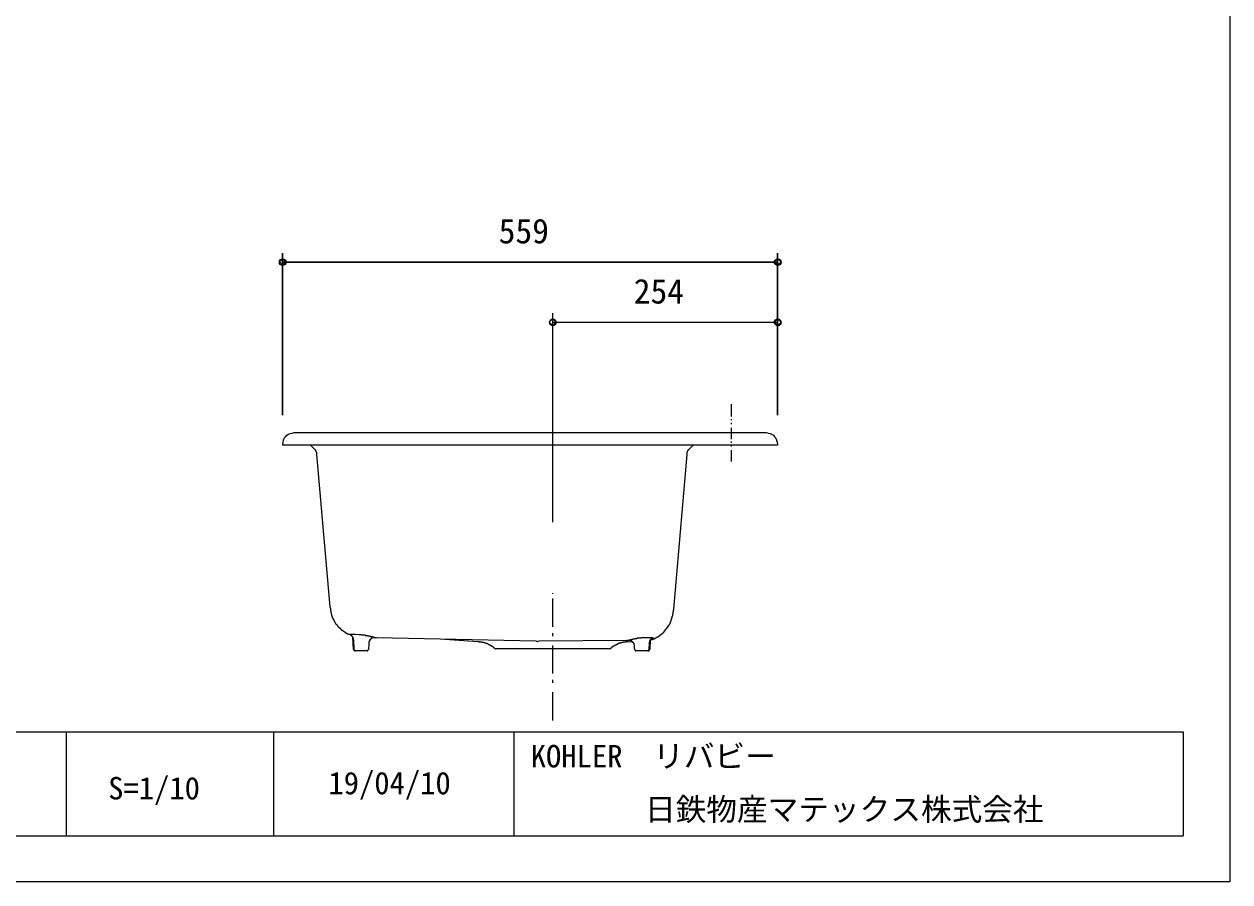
# Model space of a CAD drawing. Units: millimetres, scale not verified. Extents: x -1392 to 1350, y -947 to 991.
# Drawn here: x -11 to 1350, y -947 to 22 of the extents above; entities that cross this region are included whole.
import ezdxf
from ezdxf.enums import TextEntityAlignment as Align

# ---------------------------------------------------------------- set-up
doc = ezdxf.new("R2010")
doc.units = ezdxf.units.MM
doc.header["$LTSCALE"] = 10
for name, color, linetype, lineweight in [('0-1_レイヤー_1', 7, 'Continuous', 18), ('0-7', 7, 'Continuous', 5), ('F-0', 7, 'Continuous', 5)]:
    doc.layers.add(name, color=color, linetype=linetype, lineweight=lineweight)
doc.styles.add('ＭＳ ゴシック', font='')
doc.styles.get('ＭＳ ゴシック').set_extended_font_data('MS Gothic')

msp = doc.modelspace()

# ---------------------------------------------------------------- linework, layer by layer
at = {"layer": '0-1_レイヤー_1', "color": 5}
for p, q in [((280.71, -419.88), (280.71, -237)), ((839.51, -419.88), (839.51, -237)), ((280.71, -246.74), (839.51, -246.74)), ((585.51, -540.96), (585.51, -304.74)), ((839.51, -419.88), (839.51, -304.74)), ((585.51, -314.9), (839.51, -314.9))]:
    msp.add_line(p, q, dxfattribs=at)
at = {"layer": '0-1_レイヤー_1'}
for p, q in [((787.44, -408.46), (787.44, -407.61)), ((787.44, -421.58), (787.44, -408.88)), ((787.44, -425.81), (787.44, -424.54)), ((787.44, -430.05), (787.44, -428.78)), ((787.44, -446.98), (787.44, -434.28)), ((317.54, -459.68), (312.04, -453.75)), ((317.96, -460.53), (317.96, -460.1)), ((744.26, -453.75), (738.76, -459.25)), ((787.44, -451.21), (787.44, -449.94)), ((787.44, -455.44), (787.44, -454.18)), ((787.44, -472.38), (787.44, -459.68)), ((585.51, -621.81), (585.51, -620.97)), ((585.51, -659.07), (585.51, -627.32)), ((721.4, -642.98), (721.4, -642.13)), ((585.51, -669.65), (585.51, -666.27)), ((711.66, -664.15), (715.9, -658.65)), ((355.22, -667.53), (357.33, -668.38)), ((357.33, -668.38), (357.76, -668.81)), ((360.72, -684.89), (359.87, -671.34)), ((378.08, -677.27), (377.65, -684.89)), ((383.16, -671.34), (384.43, -671.34)), ((500.84, -676), (458.51, -673.04)), ((585.51, -711.99), (585.51, -680.24)), ((670.18, -676), (675.26, -675.58)), ((671.45, -674.31), (672.72, -674.73)), ((673.56, -674.73), (672.72, -674.73)), ((695.58, -674.31), (695.15, -684.89)), ((375.96, -686.16), (362.41, -686.16)), ((649.86, -684.05), (521.16, -684.05)), ((693.46, -686.16), (679.49, -686.16)), ((585.51, -722.57), (585.51, -719.18)), ((585.51, -764.9), (585.51, -733.15))]:
    msp.add_line(p, q, dxfattribs=at)
at = {"layer": '0-1_レイヤー_1', "color": 5}
for points in [[(284.1, -246.95), (280.5, -243.36), (276.9, -246.95), (280.5, -250.55)], [(843.32, -246.95), (839.51, -243.36), (835.7, -246.95), (839.51, -250.55)], [(589.32, -314.9), (585.51, -311.09), (581.7, -314.9), (585.51, -318.71)], [(843.32, -314.9), (839.51, -311.09), (835.7, -314.9), (839.51, -318.71)]]:
    msp.add_lwpolyline(points, close=True, dxfattribs=at)
at = {"layer": '0-1_レイヤー_1'}
msp.add_lwpolyline([(281.13, -450.37), (281.56, -448.25), (282.4, -446.13), (283.67, -444.44), (285.37, -442.75), (287.06, -441.47), (289.18, -440.63), (291.29, -440.21), (293.41, -439.78), (826.81, -439.78), (828.93, -440.21), (831.04, -440.63), (832.74, -441.47), (834.85, -442.75), (836.12, -444.44), (837.39, -446.13), (838.24, -448.25), (839.09, -450.37), (839.51, -453.33), (839.51, -453.75), (839.09, -453.75), (560.11, -453.75), (281.13, -453.75), (280.71, -453.75), (280.71, -453.33)], close=True, dxfattribs=at)
for points in [[(317.96, -460.1), (317.96, -459.68), (317.54, -459.68)], [(318.39, -461.37), (318.39, -460.95), (318.39, -460.53), (317.96, -460.53)], [(318.39, -461.37), (318.81, -461.8), (318.81, -462.22), (318.81, -462.64), (318.81, -463.06), (318.81, -463.49), (318.81, -463.91), (318.81, -464.34), (334.05, -636.63), (334.47, -638.75)], [(737.49, -460.95), (737.49, -461.37), (737.49, -461.8), (737.06, -461.8), (737.06, -462.22), (737.06, -462.64), (737.06, -463.06), (737.06, -463.49), (737.06, -463.91), (737.06, -464.34), (721.82, -639.17), (721.82, -639.59), (721.82, -640.02), (721.4, -640.02), (721.4, -640.44), (721.4, -640.87), (721.4, -641.29), (721.4, -641.71), (721.4, -642.13)], [(738.76, -459.25), (738.33, -459.25), (738.33, -459.68), (738.33, -460.1), (737.91, -460.1), (737.91, -460.53), (737.49, -460.53), (737.49, -460.95)], [(334.05, -637.9), (334.47, -637.9), (334.47, -638.33), (334.47, -638.75), (334.47, -639.17), (334.47, -639.59), (334.47, -640.02), (334.47, -640.44), (334.47, -640.87), (334.9, -641.29), (334.9, -641.71), (334.9, -642.13), (334.9, -642.56), (334.9, -642.98), (334.9, -643.4), (335.32, -643.4), (335.32, -643.83), (335.32, -644.25), (335.32, -644.68), (335.74, -645.1), (335.74, -645.52), (335.74, -645.94), (335.74, -646.37), (336.17, -646.37), (336.17, -646.79), (336.17, -647.22), (336.17, -647.64), (336.59, -647.64), (336.59, -648.06), (336.59, -648.49), (336.59, -648.91), (337.01, -648.91), (337.01, -649.33), (337.01, -649.75), (337.44, -649.75), (337.44, -650.18), (337.44, -650.6), (337.86, -650.6), (337.86, -651.03), (337.86, -651.45)], [(337.86, -651.45), (338.28, -651.45), (338.28, -651.87), (338.28, -652.3), (338.71, -652.3), (338.71, -652.72), (338.71, -653.14), (339.13, -653.14), (339.13, -653.56), (339.55, -653.99), (339.55, -654.41), (339.98, -654.41), (339.98, -654.84), (340.4, -655.26), (340.4, -655.68), (340.82, -655.68), (340.82, -656.11), (341.25, -656.11), (341.25, -656.53), (341.67, -656.95), (341.67, -657.37), (342.09, -657.37), (342.09, -657.8), (342.52, -657.8), (342.52, -658.22), (342.94, -658.22), (342.94, -658.65), (343.36, -658.65), (343.36, -659.07), (343.79, -659.07), (343.79, -659.49), (344.21, -659.91), (344.63, -659.91), (344.63, -660.34), (345.06, -660.34), (345.06, -660.76), (345.48, -660.76), (345.48, -661.19), (345.9, -661.19), (345.9, -661.61)], [(715.9, -658.65), (716.32, -658.65), (716.32, -658.22), (716.32, -657.8), (716.74, -657.8), (716.74, -657.37), (717.17, -656.95), (717.17, -656.53), (717.59, -656.53), (717.59, -656.11), (717.59, -655.68), (718.01, -655.68), (718.01, -655.26), (718.01, -654.84), (718.44, -654.84), (718.44, -654.41), (718.44, -653.99), (718.44, -653.56), (718.86, -653.56), (718.86, -653.14), (718.86, -652.72), (719.28, -652.72), (719.28, -652.3)], [(719.28, -652.3), (719.28, -651.87), (719.28, -651.45), (719.71, -651.45), (719.71, -651.03), (719.71, -650.6), (719.71, -650.18), (720.13, -650.18), (720.13, -649.75), (720.13, -649.33), (720.13, -648.91), (720.55, -648.91), (720.55, -648.49), (720.55, -648.06), (720.55, -647.64), (720.55, -647.22), (720.98, -646.79), (720.98, -646.37), (720.98, -645.94), (720.98, -645.52), (720.98, -645.1), (720.98, -644.68), (721.4, -644.68), (721.4, -644.25), (721.4, -643.83), (721.4, -643.4), (721.4, -642.98)], [(345.9, -661.61), (346.33, -661.61), (346.33, -662.03), (346.75, -662.03), (346.75, -662.46), (347.17, -662.46), (347.6, -662.88), (348.02, -662.88), (348.02, -663.3), (348.45, -663.3), (348.45, -663.72), (348.87, -663.72), (349.29, -664.15), (349.71, -664.15), (349.71, -664.57), (350.14, -664.57), (350.56, -665), (350.98, -665), (350.98, -665.42), (351.41, -665.42), (351.83, -665.42), (351.83, -665.84), (352.25, -665.84), (352.25, -666.27), (352.68, -666.27), (353.1, -666.27), (353.1, -666.69), (353.52, -666.69), (353.95, -666.69), (353.95, -667.11), (354.37, -667.11), (354.79, -667.11), (354.79, -667.53), (355.22, -667.53)], [(708.28, -667.53), (708.7, -667.11), (709.12, -667.11), (709.12, -666.69), (709.55, -666.69), (709.55, -666.27), (709.97, -666.27), (709.97, -665.84), (710.39, -665.84), (710.39, -665.42), (710.82, -665.42), (710.82, -665), (711.24, -665), (711.24, -664.57), (711.66, -664.57), (711.66, -664.15)], [(369.61, -668.38), (369.19, -668.38), (368.76, -668.38), (368.34, -668.38), (367.92, -668.38), (367.49, -668.38), (367.07, -668.38), (366.65, -668.38), (362.84, -667.96), (361.57, -667.96), (360.72, -667.96), (360.3, -667.96), (359.45, -667.96), (358.6, -667.96), (358.18, -667.96), (357.76, -667.96), (357.33, -667.96), (356.91, -667.96), (356.49, -667.96)], [(359.45, -670.5), (359.45, -670.08), (359.03, -670.08), (359.03, -669.65), (358.6, -669.65), (358.6, -669.23), (358.18, -669.23), (358.18, -668.81), (357.76, -668.81)], [(359.45, -670.5), (359.87, -671.34), (359.87, -671.77), (360.3, -671.77), (360.3, -672.19), (360.3, -672.62), (360.3, -673.04), (360.3, -673.46), (360.3, -673.88), (360.72, -674.31), (360.72, -674.73), (360.72, -675.15), (360.72, -675.58), (361.14, -682.78), (361.14, -684.89)], [(369.61, -668.38), (370.03, -668.38), (370.46, -668.38), (370.88, -668.38), (371.3, -668.38), (371.73, -668.38), (372.15, -668.38), (372.57, -668.38), (373, -668.38), (373.42, -668.38), (373.84, -668.38), (373.84, -668.81), (374.27, -668.81), (374.69, -668.81), (375.11, -668.81), (375.54, -668.81), (375.96, -668.81), (376.38, -668.81), (376.38, -669.23), (376.81, -669.23), (377.23, -669.23), (377.65, -669.23), (378.08, -669.23), (378.5, -669.23), (378.5, -669.65), (378.92, -669.65), (379.35, -669.65), (379.77, -669.65), (380.2, -669.65), (380.2, -670.08), (380.62, -670.08), (381.04, -670.08), (381.46, -670.08), (381.89, -670.08), (381.89, -670.5), (382.31, -670.5), (382.73, -670.5), (383.16, -670.5), (383.16, -670.92), (383.58, -670.92)], [(381.46, -671.77), (381.04, -672.19), (380.62, -672.19), (380.62, -672.62), (380.2, -672.62), (380.2, -673.04), (379.77, -673.04), (379.77, -673.46), (379.35, -673.46), (379.35, -673.88), (378.92, -673.88), (378.92, -674.31), (378.92, -674.73), (378.5, -674.73), (378.5, -675.15), (378.5, -675.58), (378.08, -675.58), (378.08, -676), (378.08, -676.43), (378.08, -676.85), (378.08, -677.27)], [(378.92, -674.31), (378.92, -673.88), (379.35, -673.88), (379.35, -673.46), (379.77, -673.04), (380.2, -673.04), (380.2, -672.62)], [(382.31, -671.34), (382.31, -671.77), (381.89, -671.77), (381.46, -671.77), (381.04, -671.77), (381.04, -672.19), (380.62, -672.19), (380.62, -672.62), (380.2, -672.62)], [(383.16, -671.34), (382.73, -671.34), (382.31, -671.34), (382.31, -671.77), (381.89, -671.77), (381.46, -671.77)], [(384.43, -671.34), (384, -671.34), (383.58, -671.34), (383.16, -671.34), (382.73, -671.34), (382.31, -671.34)], [(383.58, -670.92), (384, -670.92), (384.43, -670.92), (384.43, -671.34)], [(384.43, -671.34), (386.54, -671.34), (566.46, -675.15), (568.15, -675.58), (570.27, -675.15), (669.33, -674.31), (671.45, -674.31)], [(508.46, -677.27), (508.04, -677.27), (507.62, -677.27), (507.62, -676.85), (507.2, -676.85), (506.77, -676.85), (506.35, -676.85), (505.92, -676.85), (505.5, -676.85), (505.5, -676.43), (505.08, -676.43), (504.65, -676.43), (504.23, -676.43), (503.81, -676.43), (503.38, -676.43), (502.96, -676.43), (502.54, -676.43), (502.54, -676), (502.11, -676), (501.69, -676), (501.27, -676), (500.84, -676)], [(520.32, -683.62), (519.89, -683.62), (519.89, -683.2), (519.47, -683.2), (519.47, -682.78), (519.05, -682.78), (518.62, -682.35), (518.2, -682.35), (518.2, -681.93), (517.78, -681.93), (517.78, -681.5), (517.35, -681.5), (516.93, -681.5), (516.93, -681.08), (516.51, -681.08), (516.51, -680.66), (516.08, -680.66), (515.66, -680.66), (515.66, -680.24), (515.24, -680.24), (514.81, -680.24), (514.81, -679.81), (514.39, -679.81), (513.97, -679.39), (513.54, -679.39), (513.12, -678.97), (512.7, -678.97), (512.27, -678.54), (511.85, -678.54), (511.43, -678.54), (511.43, -678.12), (511, -678.12), (510.58, -678.12), (510.16, -678.12), (510.16, -677.69), (509.73, -677.69), (509.31, -677.69), (508.89, -677.69), (508.89, -677.27), (508.46, -677.27)], [(662.56, -677.27), (662.13, -677.27), (662.13, -677.69), (661.71, -677.69), (661.29, -677.69), (660.86, -677.69), (660.86, -678.12), (660.44, -678.12), (660.02, -678.12), (659.59, -678.12), (659.59, -678.54), (659.17, -678.54), (658.75, -678.54), (658.75, -678.97), (658.32, -678.97), (657.9, -678.97), (657.9, -679.39), (657.48, -679.39), (657.05, -679.39), (657.05, -679.81), (656.63, -679.81), (656.21, -679.81), (655.78, -680.24), (655.36, -680.24), (655.36, -680.66), (654.94, -680.66), (654.51, -680.66), (654.51, -681.08), (654.09, -681.08), (654.09, -681.5), (653.67, -681.5), (653.24, -681.5), (653.24, -681.93), (652.82, -681.93), (652.82, -682.35), (652.4, -682.35), (651.97, -682.78), (651.55, -682.78), (651.55, -683.2), (651.13, -683.2)], [(670.18, -676), (669.75, -676), (669.33, -676), (668.91, -676), (668.48, -676), (668.48, -676.43), (668.06, -676.43), (667.64, -676.43), (667.21, -676.43), (666.79, -676.43), (666.37, -676.43), (665.95, -676.43), (665.52, -676.43), (665.52, -676.85), (665.1, -676.85), (664.67, -676.85), (664.25, -676.85), (663.83, -676.85), (663.4, -676.85), (663.4, -677.27), (662.98, -677.27), (662.56, -677.27)], [(671.45, -674.31), (671.87, -674.31), (671.87, -673.88), (672.29, -673.88), (672.72, -673.88), (673.14, -673.88), (673.14, -673.46), (673.56, -673.46), (673.99, -673.46), (674.41, -673.46), (674.83, -673.46), (674.83, -673.04), (675.26, -673.04), (675.68, -673.04), (676.1, -673.04), (676.53, -672.62), (676.95, -672.62), (677.37, -672.62), (677.8, -672.62), (678.22, -672.62), (678.22, -672.19), (678.64, -672.19), (679.07, -672.19), (679.49, -672.19), (679.91, -672.19), (680.34, -672.19), (680.76, -672.19), (680.76, -671.77), (681.18, -671.77), (681.61, -671.77), (682.03, -671.77), (682.45, -671.77), (682.88, -671.77), (683.3, -671.77), (683.72, -671.77), (684.15, -671.77), (684.57, -671.77), (684.99, -671.77), (685.42, -671.77), (685.42, -671.34)], [(673.56, -674.73), (674.41, -675.15), (674.83, -675.15), (674.83, -675.58)], [(677.37, -678.12), (676.95, -678.12), (676.95, -677.69), (676.95, -677.27), (676.53, -677.27), (676.53, -676.85), (676.1, -676.85), (676.1, -676.43), (675.68, -676.43), (675.68, -676), (675.26, -676), (675.26, -675.58), (674.83, -675.58)], [(678.22, -684.89), (677.8, -682.78), (677.8, -682.35), (677.8, -681.93), (677.8, -681.5), (677.8, -681.08), (677.8, -680.66), (677.8, -680.24), (677.8, -679.81), (677.8, -679.39), (677.37, -679.39), (677.37, -678.97), (677.37, -678.54), (677.37, -678.12)], [(685.42, -671.34), (685.84, -671.34), (686.26, -671.34), (686.69, -671.34), (687.11, -671.34), (687.53, -671.34), (687.96, -671.34), (688.38, -671.34), (688.8, -671.34), (689.23, -671.34), (689.65, -671.34), (690.07, -671.34), (690.5, -671.34), (690.92, -671.34), (691.34, -671.34), (691.77, -671.34), (692.19, -671.34), (692.61, -671.34), (693.04, -671.34), (693.46, -671.34), (693.88, -671.34), (694.31, -671.34), (694.73, -671.34), (695.15, -671.34), (695.58, -671.34), (696, -671.34), (696.42, -671.34), (696.85, -671.34), (697.27, -671.34), (697.7, -671.34), (698.12, -671.34), (698.54, -671.34), (698.96, -671.34)], [(694.31, -684.89), (694.31, -682.78), (694.73, -678.97), (694.73, -678.54), (694.73, -678.12), (694.73, -677.69), (694.73, -677.27), (694.73, -676.85), (694.73, -676.43), (695.15, -676.43), (695.15, -676), (695.15, -675.58), (695.15, -675.15), (695.15, -674.73), (695.58, -674.73), (696, -673.88)], [(696, -673.88), (696.42, -673.88), (696.85, -673.88), (697.27, -673.46), (697.7, -673.46), (698.12, -673.46), (698.54, -673.04), (698.96, -673.04), (699.39, -673.04), (699.39, -672.62), (699.81, -672.62), (700.23, -672.62), (700.23, -672.19), (700.66, -672.19), (701.08, -672.19), (701.5, -671.77), (701.93, -671.77), (702.35, -671.34), (702.77, -671.34), (702.77, -670.92), (703.2, -670.92), (703.62, -670.92), (703.62, -670.5), (704.04, -670.5), (704.47, -670.5), (704.47, -670.08), (704.89, -670.08), (705.31, -669.65), (705.74, -669.65), (705.74, -669.23), (706.16, -669.23), (706.16, -668.81), (706.58, -668.81), (707.01, -668.81), (707.01, -668.38), (707.43, -668.38), (707.43, -667.96), (707.85, -667.96), (707.85, -667.53), (708.28, -667.53)], [(696, -673.88), (696.85, -672.62), (697.27, -672.62), (697.27, -672.19), (697.7, -672.19), (698.12, -672.19), (698.12, -671.77), (698.54, -671.77), (698.96, -671.77), (698.96, -671.34)], [(360.72, -684.89), (360.72, -685.31), (361.14, -685.31), (361.14, -685.74), (361.57, -685.74), (361.57, -686.16), (361.99, -686.16), (362.41, -686.16)], [(361.14, -684.89), (361.14, -685.31), (361.57, -685.31), (361.57, -685.74), (361.99, -685.74), (361.99, -686.16), (362.41, -686.16), (362.84, -686.16)], [(375.96, -686.16), (376.38, -686.16), (376.81, -686.16), (376.81, -685.74), (377.23, -685.74), (377.23, -685.31), (377.23, -684.89), (377.65, -684.89)], [(520.32, -683.62), (520.74, -684.05), (521.16, -684.05)], [(649.86, -684.05), (650.28, -684.05), (650.7, -683.62)], [(651.13, -683.2), (651.13, -683.62), (650.7, -683.62)], [(678.22, -684.89), (678.22, -685.31), (678.22, -685.74), (678.64, -685.74), (678.64, -686.16), (679.07, -686.16), (679.49, -686.16)], [(692.61, -686.16), (693.04, -686.16), (693.46, -686.16), (693.46, -685.74), (693.88, -685.74), (693.88, -685.31), (694.31, -685.31), (694.31, -684.89)], [(693.46, -686.16), (693.88, -686.16), (694.31, -686.16), (694.31, -685.74), (694.73, -685.74), (694.73, -685.31), (694.73, -684.89), (695.15, -684.89)]]:
    msp.add_lwpolyline(points, dxfattribs=at)
at = {"layer": '0-7'}
for p, q in [((280.6, -420.09), (280.6, -237.09)), ((839.6, -420.09), (839.6, -237.09)), ((280.6, -247.09), (839.6, -247.09)), ((585.6, -541.09), (585.6, -305.09)), ((839.6, -420.09), (839.6, -305.09)), ((585.6, -315.09), (839.6, -315.09))]:
    msp.add_line(p, q, dxfattribs=at)
for centre in [(280.6, -247.09), (839.6, -247.09), (585.6, -315.09), (839.6, -315.09)]:
    msp.add_circle(centre, 3.75, dxfattribs=at)
at = {"layer": 'F-0'}
for p, q in [((-1339.08, -777.82), (1297.56, -777.82)), ((36.32, -777.82), (36.32, -895.37)), ((270.15, -777.82), (270.15, -895.37)), ((541.47, -777.82), (541.47, -895.37)), ((1297.56, -777.82), (1297.56, -895.37)), ((-1339.08, -895.37), (1297.56, -895.37))]:
    msp.add_line(p, q, dxfattribs=at)
msp.add_lwpolyline([(-1391.5, 991.14), (1350.16, 991.14), (1350.16, -947.41), (-1391.5, -947.41)], close=True, dxfattribs=at)

# ---------------------------------------------------------------- texts
at = {"layer": '0-7', "style": 'ＭＳ ゴシック'}
for s, p in [('559', (524.48, -234.23)), ('254', (676.98, -302.23))]:
    msp.add_text(s, height=27.86, dxfattribs=at).set_placement(p, align=Align.BOTTOM_LEFT)
at = {"layer": 'F-0', "style": 'ＭＳ ゴシック'}
for s, p in [('KOHLER\u3000リバビー', (560.71, -825.65)), ('S=1/10', (83.59, -861.85)), ('19/04/10', (332.27, -856.04)), ('日鉄物産マテックス株式会社', (689.75, -885.71))]:
    msp.add_text(s, height=25.38, dxfattribs=at).set_placement(p, align=Align.BOTTOM_LEFT)

doc.saveas('drawing.dxf')
